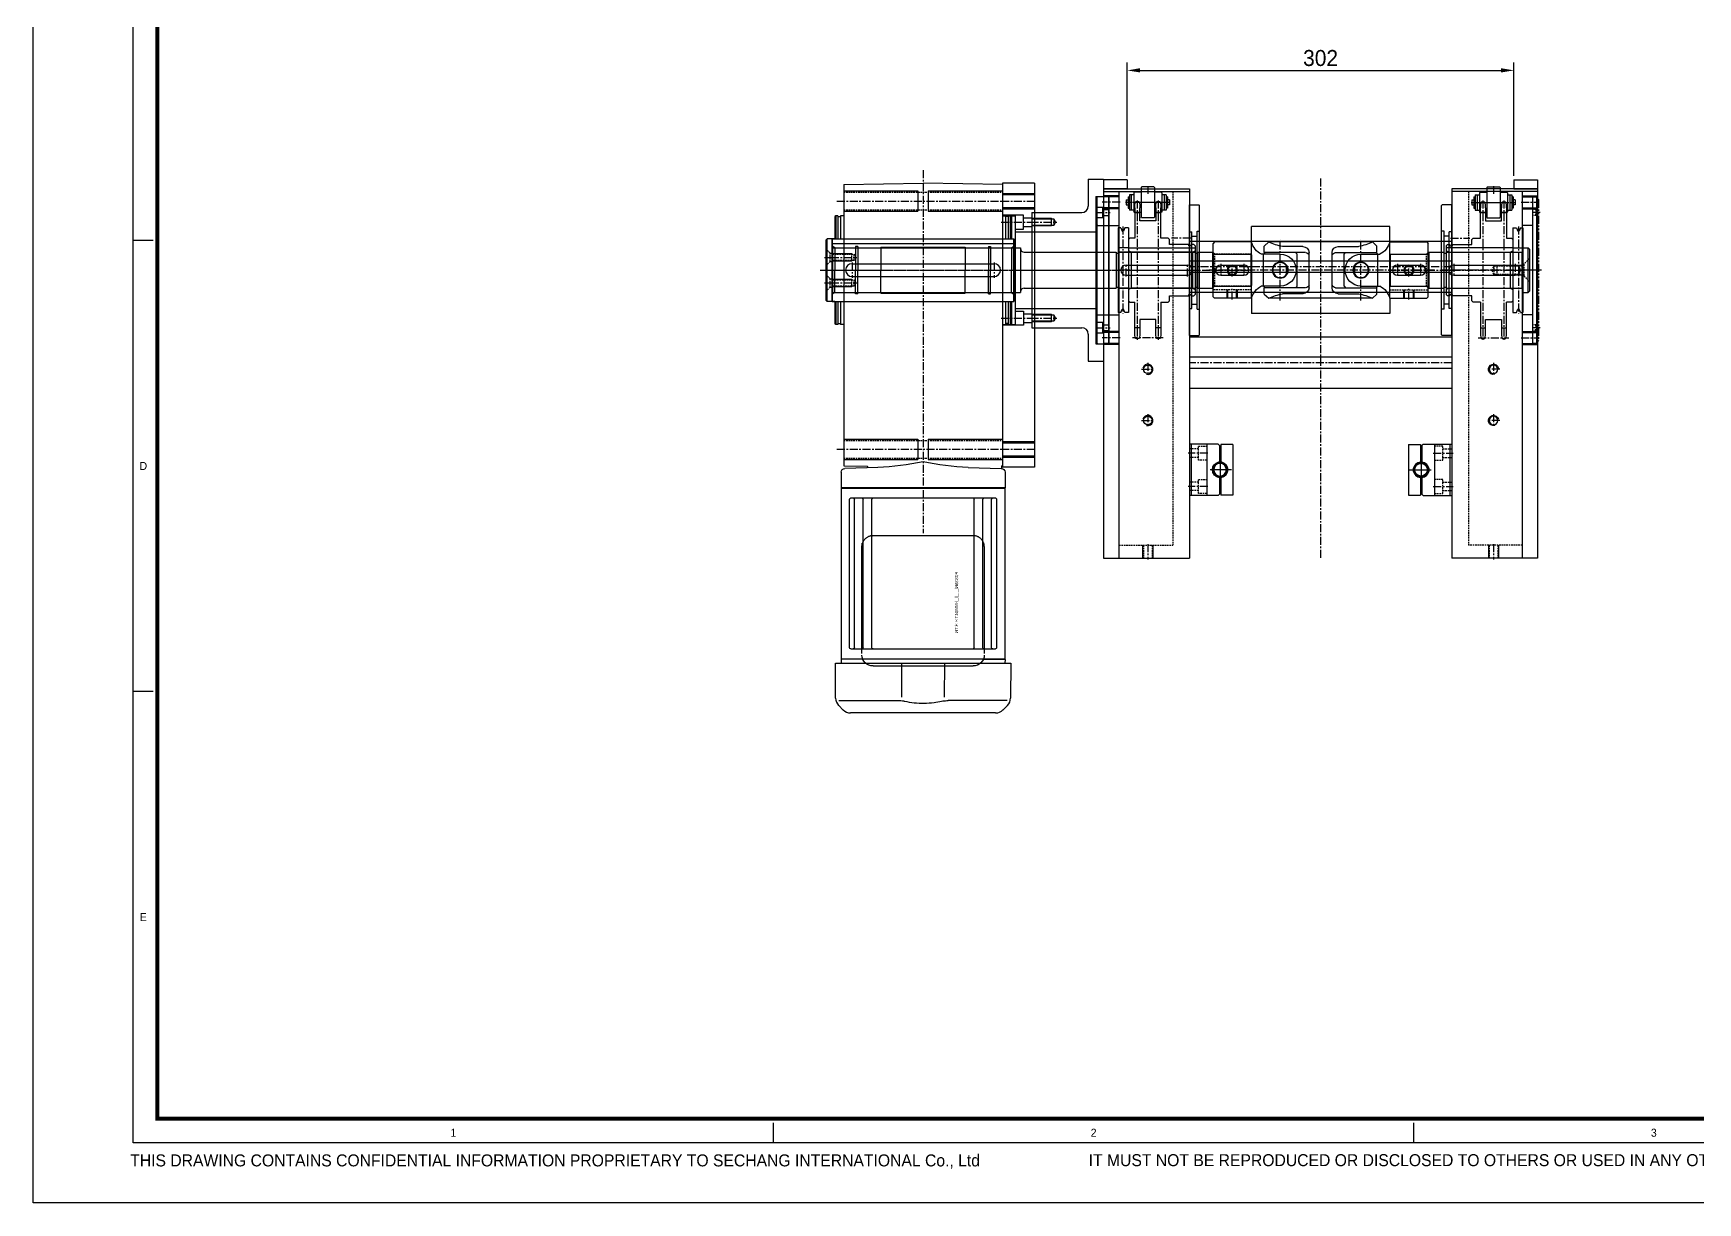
# Model space of a CAD drawing. Header units: inches. Extents: x 0 to 77285, y -118 to 40065.
# Drawn here: x 68465 to 69765, y 1978 to 2891 of the extents above; entities that cross this region are included whole.
import ezdxf
from ezdxf.enums import TextEntityAlignment as Align

# ---------------------------------------------------------------- set-up
doc = ezdxf.new("R2010")
doc.units = ezdxf.units.IN
doc.header["$LTSCALE"] = 5
doc.header["$MEASUREMENT"] = 0
for name, pattern in [('CENTER', [2, 1.25, -0.25, 0.25, -0.25]), ('HIDDEN', [0.375, 0.25, -0.125]), ('PHANTOM', [2.5, 1.25, -0.25, 0.25, -0.25, 0.25, -0.25])]:
    doc.linetypes.add(name, pattern=pattern)
for name, color, linetype in [('11', 1, 'CENTER'), ('22', 2, 'HIDDEN'), ('44', 4, 'Continuous'), ('55', 5, 'Continuous'), ('99', 181, 'Continuous'), ('A', 8, 'Continuous'), ('B', 123, 'Continuous'), ('BOM-T', 4, 'Continuous'), ('G', 231, 'Continuous'), ('T', 3, 'Continuous')]:
    doc.layers.add(name, color=color, linetype=linetype)
doc.layers.add('33', color=3, linetype='PHANTOM', lineweight=9)
doc.styles.add('SCI', font='')
doc.styles.get("Standard").update_dxf_attribs({"font": 'arial.ttf'})
doc.styles.get('SCI').set_extended_font_data('Gulim')
doc.dimstyles.new('SCH', dxfattribs={"dimtxt": 2.5, "dimasz": 2, "dimexe": 1.25, "dimexo": 0.625, "dimtad": 1, "dimdec": 8, "dimtxsty": 'SCI', "dimcen": 2.5, "dimclrd": 4, "dimclre": 4, "dimclrt": 7, "dimadec": 8, "dimazin": 2, "dimtfac": 1, "dimtdec": 8, "dimtmove": 0, "dimatfit": 3, "dimfxl": 1, "dimarcsym": 0})

# ---------------------------------------------------------------- blocks, each defined once
blk = doc.blocks.new('A$C60684f4e')
at = {"color": 2}
for p, q in [((15, -176.7), (12.5, -176.7)), ((15, -233.1), (12.5, -233.1)), ((92.5, -289.5), (92.5, -287)), ((172.5, -289.5), (172.5, -287))]:
    blk.add_line(p, q, dxfattribs=at)
blk.add_lwpolyline([(12.5, -289.5), (12.5, -7.5), (412.5, -7.5), (412.5, -289.5)], close=True, dxfattribs=at)
at = {"color": 40, "const_width": 0.5}
blk.add_lwpolyline([(15.5, -286.5), (15.5, -10.5), (409.5, -10.5), (409.5, -286.5)], close=True, dxfattribs=at)
at = {"layer": 'Defpoints', "color": 1}
blk.add_lwpolyline([(0, -297), (0, 0), (420, 0), (420, -297)], close=True, dxfattribs=at)
at = {"color": 2, "style": 'SCI'}
for s, p in [('D', (13.75, -204.9)), ('E', (13.75, -261.3)), ('1', (52.5, -288.25)), ('2', (132.5, -288.25)), ('3', (202.5, -288.25))]:
    blk.add_text(s, height=1, dxfattribs=at).set_placement(p, align=Align.MIDDLE_CENTER)
at = {"color": 3, "linetype": 'Continuous', "style": 'SCI'}
for s, p in [('THIS DRAWING CONTAINS CONFIDENTIAL INFORMATION PROPRIETARY TO SECHANG INTERNATIONAL Co., Ltd  ', (12.11, -292.46)), ('IT MUST NOT BE REPRODUCED OR DISCLOSED TO OTHERS OR USED IN ANY OTHER WAY IN WHOLE OR PART EXCEPT AN AUTHORIZED IN WRITING BY SECHANG INTERNATIONAL Co., Ltd.', (131.88, -292.43))]:
    blk.add_text(s, height=1.5, dxfattribs=at).set_placement(p)
blk = doc.blocks.new('xne46ws4nm')
for radius in [6, 5.5, 5.45, 4.95]:
    blk.add_circle((0, 0), radius)
at = {"layer": '11'}
for p, q in [((7, 0), (-7, 0)), ((0, -7), (0, 7))]:
    blk.add_line(p, q, dxfattribs=at)
blk = doc.blocks.new('A$C6CF14550')
for p, q in [((-20, 1.5), (-20, 24)), ((-20, 24), (20, 24)), ((-20, 22.5), (20, 22.5)), ((20, 1.5), (20, 24)), ((-20, 10.5), (20, 10.5)), ((-20, 1.5), (-19, 0.5)), ((-19, 0.5), (-6, 0.5)), ((6, 0.5), (19, 0.5)), ((19, 0.5), (20, 1.5))]:
    blk.add_line(p, q)
blk.add_arc((0, 0), 6, 4.7802, 175.2198)
at = {"layer": '11'}
for p, q in [((-13, 9.5), (-13, 25)), ((13, 9.5), (13, 25)), ((-7, 0), (7, 0)), ((0, -7), (0, 7))]:
    blk.add_line(p, q, dxfattribs=at)
at = {"layer": '22'}
for p, q in [((-7.5, 17), (-18.5, 17)), ((-18.5, 17), (-18.5, 10.5)), ((-16.3, 17), (-16.3, 24)), ((-9.7, 17), (-9.7, 24)), ((-7.5, 10.5), (-7.5, 17)), ((18.5, 17), (7.5, 17)), ((7.5, 17), (7.5, 10.5)), ((9.7, 17), (9.7, 24)), ((16.3, 17), (16.3, 24)), ((18.5, 10.5), (18.5, 17))]:
    blk.add_line(p, q, dxfattribs=at)
blk = doc.blocks.new('A$C0BAD04CA')
for p, q in [((-19.8, -4), (-19.8, 5.5)), ((-19.8, 5.5), (-6, 5.5)), ((6, 5.5), (19.7, 5.5)), ((19.7, -4), (19.7, 5.5)), ((-19.8, -4), (19.7, -4))]:
    blk.add_line(p, q)
blk.add_arc((0, 6), 6, 184.7802, 355.2198)
at = {"layer": '11', "ltscale": 2.7}
for p, q in [((0, -3), (0, 15)), ((-9, 6), (9, 6))]:
    blk.add_line(p, q, dxfattribs=at)
blk = doc.blocks.new('A$Ca9bb144b')
for p, q in [((-3.5, 53.4), (-0.5, 53.4)), ((12.9, 53.4), (15.9, 53.4)), ((-4, 25), (-4, 48.8)), ((0, 45.1), (-4, 45.1)), ((0, 48.8), (0, 38.5)), ((12.4, 38.5), (12.4, 48.8)), ((16.4, 45.1), (12.4, 45.1)), ((16.4, 48.8), (16.4, 25)), ((0, 38.5), (12.4, 38.5)), ((-30.8, 19), (-29.8, 20)), ((-30.8, 19), (-30.8, -19)), ((21.2, 17.3), (-30.8, 17.3)), ((-28.8, 14), (-30.8, 15.2)), ((-29.8, 20), (-27.8, 20)), ((-28.8, 14), (19.2, 14)), ((-28.8, 14), (-28.8, -14)), ((-27.8, 20), (-27.8, 19)), ((-27.8, 19), (-25.8, 19)), ((-25.8, 19), (-25.8, 20)), ((-25.8, 20), (-10.8, 20)), ((-9.8, 25), (-10.8, 24)), ((-10.8, 20), (-10.8, 24)), ((-9.8, 25), (-4, 25)), ((16.4, 25), (20.2, 25)), ((19.2, 14), (21.2, 15.2)), ((19.2, 14), (19.2, -14)), ((21.2, 24), (20.2, 25)), ((21.2, 24), (21.2, -24)), ((-28.8, -14), (-30.8, -15.2)), ((-29.8, -20), (-30.8, -19)), ((-27.8, -20), (-29.8, -20)), ((-28.8, -14), (19.2, -14)), ((-25.8, -19), (-27.8, -19)), ((-27.8, -19), (-27.8, -20)), ((-25.8, -20), (-25.8, -19)), ((-10.8, -20), (-25.8, -20)), ((-10.8, -24), (-10.8, -20)), ((-9.8, -25), (-10.8, -24)), ((-4, -25), (-9.8, -25)), ((-4, -25), (-4, -48.8)), ((20.2, -25), (16.4, -25)), ((16.4, -48.8), (16.4, -25)), ((19.2, -14), (21.2, -15.2)), ((20.2, -25), (21.2, -24)), ((0, -48.8), (0, -38.5)), ((0, -38.5), (12.4, -38.5)), ((12.4, -38.5), (12.4, -48.8)), ((-4, -45.1), (0, -45.1)), ((12.4, -45.1), (16.4, -45.1)), ((-3.5, -53.4), (-0.5, -53.4)), ((12.9, -53.4), (15.9, -53.4))]:
    blk.add_line(p, q)
for centre, start, end in [((16, 48.8), 166.8501, 180), ((-20, 48.8), 0, 13.1499), ((32.4, 48.8), 166.8501, 180), ((-3.6, 48.8), 0, 13.1499), ((16, -48.8), 180, 193.1499), ((-20, -48.8), 346.8501, 0), ((32.4, -48.8), 180, 193.1499), ((-3.6, -48.8), 346.8501, 0)]:
    blk.add_arc(centre, 20, start, end)
at = {"layer": '11'}
for p, q in [((-5.8, 52.9), (18.2, 52.9)), ((-2, 54.4), (-2, -54.4)), ((14.4, 54.4), (14.4, -54.4)), ((22.2, 0), (-31.8, 0)), ((-5.8, -52.9), (18.2, -52.9))]:
    blk.add_line(p, q, dxfattribs=at)
blk = doc.blocks.new('A$C3cb2e50e')
at = {"layer": '11'}
blk.add_line((-17.35, -12.3), (17.35, -12.3), dxfattribs=at)
at = {"layer": 'B'}
for p, q in [((-17, -10.315), (-17, -14.285)), ((-17, -10.315), (-15.35, -10.315)), ((-15.35, -7.8), (-15.35, -16.8)), ((-15.35, -7.8), (-14.35, -7.8)), ((-14.35, -6.3), (-14.35, -18.3)), ((-14.35, -6.3), (-10.85, -6.3)), ((-12.85, -6.3), (-12.85, -18.3)), ((-10.85, -4.86), (-10.85, -19.74)), ((-10.35, -4.36), (-5.15, -4.36)), ((-5.15, -0.74), (-5.15, -23.86)), ((-4.65, -0.24), (4.65, -0.24)), ((5.15, -0.74), (5.15, -23.86)), ((5.15, -4.36), (10.35, -4.36)), ((10.85, -4.86), (10.85, -19.74)), ((10.85, -6.3), (14.35, -6.3)), ((12.85, -6.3), (12.85, -18.3)), ((14.35, -6.3), (14.35, -18.3)), ((15.35, -7.8), (14.35, -7.8)), ((15.35, -7.8), (15.35, -16.8)), ((17, -10.315), (15.35, -10.315)), ((17, -10.315), (17, -14.285)), ((-17, -14.285), (-15.35, -14.285)), ((-15.35, -16.8), (-14.35, -16.8)), ((-14.35, -18.3), (-10.85, -18.3)), ((-10.35, -20.24), (-5.15, -20.24)), ((-4.65, -24.36), (4.65, -24.36)), ((5.15, -20.24), (10.35, -20.24)), ((10.85, -18.3), (14.35, -18.3)), ((15.35, -16.8), (14.35, -16.8)), ((17, -14.285), (15.35, -14.285))]:
    blk.add_line(p, q, dxfattribs=at)
for centre, start, end in [((-10.35, -4.86), 90, 180), ((-4.65, -0.74), 90, 180), ((4.65, -0.74), 0, 90), ((10.35, -4.86), 0, 90), ((-10.35, -19.74), 180, 270), ((-4.65, -23.86), 180, 270), ((4.65, -23.86), 270, 0), ((10.35, -19.74), 270, 0)]:
    blk.add_arc(centre, 0.5, start, end, dxfattribs=at)
blk = doc.blocks.new('A$C23f173b2')
for p, q in [((-6.1, 33), (-8, 33)), ((-8, 33), (-8, -33)), ((-6.1, 33), (-5.1, 30.5)), ((-5.1, 30.5), (-3.9, 30.5)), ((-2.9, 33), (-3.9, 30.5)), ((0, 33), (-2.9, 33)), ((0, 33), (0, -33)), ((0, 17.3), (-8, 17.3)), ((0, 14), (-8, 14)), ((0, -14), (-8, -14)), ((-6.1, -33), (-8, -33)), ((-6.1, -33), (-5.1, -30.5)), ((-5.1, -30.5), (-3.9, -30.5)), ((-2.9, -33), (-3.9, -30.5)), ((0, -33), (-2.9, -33))]:
    blk.add_line(p, q)
at = {"layer": '11'}
for p, q in [((-4.5, 34), (-4.5, -34)), ((1, 0), (-9, 0))]:
    blk.add_line(p, q, dxfattribs=at)
blk = doc.blocks.new('A$Cbb0787fc')
for p, q in [((3, 57), (0, 57)), ((0, 57), (0, -57)), ((5, 55), (3, 57)), ((5, 55), (5, -55)), ((3, -57), (0, -57)), ((5, -55), (3, -57))]:
    blk.add_line(p, q)
at = {"layer": '11'}
for p, q in [((6, 45), (-1, 45)), ((7, 0), (-2, 0)), ((6, -45), (-1, -45))]:
    blk.add_line(p, q, dxfattribs=at)
at = {"layer": '22'}
for p, q in [((2.7, 47.25), (0, 47.25)), ((2.7, 42.75), (0, 42.75)), ((2.7, 47.25), (5, 49.55)), ((2.7, 42.75), (2.7, 47.25)), ((5, 40.45), (2.7, 42.75)), ((2.7, -42.75), (0, -42.75)), ((2.7, -47.25), (0, -47.25)), ((2.7, -42.75), (5, -40.45)), ((2.7, -47.25), (2.7, -42.75)), ((5, -49.55), (2.7, -47.25))]:
    blk.add_line(p, q, dxfattribs=at)
at = {"layer": 'A'}
blk.add_line((3, 57), (3, -57), dxfattribs=at)
blk = doc.blocks.new('A$C9869d4b1')
for p, q in [((-51, 0), (51, 0)), ((-51, 0), (-51, -7.5)), ((51, 0), (51, -7.5)), ((-51, -7.5), (-50.5, -8)), ((-50.5, -8), (50.5, -8)), ((51, -7.5), (50.5, -8))]:
    blk.add_line(p, q)
at = {"layer": '11'}
blk.add_line((0, 1), (0, -9), dxfattribs=at)
at = {"layer": 'A'}
for p, q in [((-30, 0), (-30, -2)), ((30, 0), (30, -2)), ((-30.5, -6), (30.5, -6)), ((-30.5, -6), (-30.5, -8)), ((-30, -2), (30, -2)), ((-26.5, -2), (-26.5, -6)), ((26.5, -2), (26.5, -6)), ((30.5, -6), (30.5, -8))]:
    blk.add_line(p, q, dxfattribs=at)
blk = doc.blocks.new('A$C7445ee4d')
for p, q in [((67, 2), (0, 2)), ((0, 2), (0, 0)), ((67, 0), (0, 0)), ((67, 2), (67, 0))]:
    blk.add_line(p, q)
at = {"layer": '11'}
blk.add_line((32.5, 4), (32.5, -2), dxfattribs=at)
blk = doc.blocks.new('A$C19f0a9b2')
for p, q in [((-18.5, 7), (-18.5, 0)), ((-18.5, 7), (0, 7)), ((-18.5, 0), (0, 0)), ((0, 7), (0, 0))]:
    blk.add_line(p, q)
blk = doc.blocks.new('A$Cb69ad0d1')
for p, q in [((-9, 57), (-8.5, 57.5)), ((-9, 57), (-9, -57)), ((-8.5, 57.5), (-0.5, 57.5)), ((-0.5, 57.5), (0, 57)), ((0, 57), (0, -57)), ((-9, 49), (-4.6, 49)), ((-4.6, 41), (-9, 41)), ((-4.6, 49), (-4.6, 41)), ((-4.6, 47.25), (0, 47.25)), ((-4.6, 42.75), (0, 42.75)), ((-9, 35.5), (-8.5, 35)), ((-8.5, 35), (-0.5, 35)), ((-0.5, 35), (0, 35.5)), ((-9, -35.5), (-8.5, -35)), ((-8.5, -35), (-0.5, -35)), ((-0.5, -35), (0, -35.5)), ((-9, -41), (-4.6, -41)), ((-4.6, -49), (-9, -49)), ((-4.6, -41), (-4.6, -49)), ((-4.6, -42.75), (0, -42.75)), ((-4.6, -47.25), (0, -47.25)), ((-9, -57), (-8.5, -57.5)), ((-8.5, -57.5), (-0.5, -57.5)), ((-0.5, -57.5), (0, -57))]:
    blk.add_line(p, q)
at = {"layer": '11'}
for p, q in [((-10, 45), (1, 45)), ((-11, 0), (2, 0)), ((-10, -45), (1, -45))]:
    blk.add_line(p, q, dxfattribs=at)
blk = doc.blocks.new('A$C2a3ea4d1')
for p, q in [((0, 0), (12, 0)), ((0, 0), (0, -286.5)), ((12, 0), (12, -286.5)), ((12, -4.3), (0, -4.3)), ((12, -12.7), (0, -12.7)), ((12, -110.3), (0, -110.3)), ((12, -118.7), (0, -118.7)), ((0, -286.5), (12, -286.5))]:
    blk.add_line(p, q)
at = {"layer": '11'}
for p, q in [((13, -8.5), (-1, -8.5)), ((-1, -61.5), (13, -61.5)), ((13, -114.5), (-1, -114.5))]:
    blk.add_line(p, q, dxfattribs=at)
at = {"layer": 'A'}
for p, q in [((0, -4), (4, -4)), ((4, -4), (4, -119)), ((4, -26.5), (12, -26.5)), ((4, -96.5), (12, -96.5)), ((0, -119), (4, -119))]:
    blk.add_line(p, q, dxfattribs=at)
at = {"layer": 'T'}
for p, q in [((12, -3.5), (0, -3.5)), ((12, -13.5), (0, -13.5)), ((12, -109.5), (0, -109.5)), ((12, -119.5), (0, -119.5))]:
    blk.add_line(p, q, dxfattribs=at)
blk = doc.blocks.new('A$C10ccb1db')
for p, q in [((-55, 235), (0, 235)), ((-55, 235), (-55, -51.5)), ((0, 235), (0, -51.5)), ((-55, -51.5), (0, -51.5))]:
    blk.add_line(p, q)
for centre in [(-32.5, 96), (-32.5, 56)]:
    blk.add_circle(centre, 3.32)
at = {"layer": '11'}
for p, q in [((1, 198.5), (-14, 198.5)), ((-21, 173.5), (3, 173.5)), ((-37.5, 96), (-27.5, 96)), ((-32.5, 101), (-32.5, 91)), ((-37.5, 56), (-27.5, 56)), ((-32.5, 61), (-32.5, 51)), ((-32.5, -40.5), (-32.5, -52.5))]:
    blk.add_line(p, q, dxfattribs=at)
at = {"layer": '22'}
for p, q in [((-13, 235), (-13, -41.5)), ((-55, -41.5), (-13, -41.5)), ((-35.8, -41.5), (-35.8, -51.5)), ((-29.2, -41.5), (-29.2, -51.5))]:
    blk.add_line(p, q, dxfattribs=at)
at = {"layer": 'T'}
for p, q in [((-36.5, -41.5), (-36.5, -51.5)), ((-28.5, -41.5), (-28.5, -51.5))]:
    blk.add_line(p, q, dxfattribs=at)
for centre in [(-32.5, 96), (-32.5, 56)]:
    blk.add_arc(centre, 4, 255, 165, dxfattribs=at)
blk = doc.blocks.new('A$C98db4a9a')
for p, q in [((102.5, 248.5), (-102.5, 248.5)), ((102.5, 208.5), (-102.5, 208.5)), ((102.5, 173.5), (-102.5, 173.5)), ((102.5, 133.5), (-102.5, 133.5))]:
    blk.add_line(p, q)
at = {"layer": '11'}
for p, q in [((0, 297.5), (0, 0)), ((102.5, 228.5), (-102.5, 228.5)), ((102.5, 153.5), (-102.5, 153.5))]:
    blk.add_line(p, q, dxfattribs=at)
at = {"layer": 'A'}
for p, q in [((102.5, 232.9), (-102.5, 232.9)), ((102.5, 224.1), (-102.5, 224.1)), ((102.5, 157.9), (-102.5, 157.9)), ((102.5, 149.1), (-102.5, 149.1))]:
    blk.add_line(p, q, dxfattribs=at)
for name, p in [('A$C2a3ea4d1', (-169.5, 287.5)), ('A$C10ccb1db', (-102.5, 52.5)), ('A$C7445ee4d', (102.5, 287.5)), ('A$C3cb2e50e', (135, 291.2))]:
    blk.add_blockref(name, p)
at = {"xscale": -1}
for name, p in [('A$C7445ee4d', (-102.5, 287.5)), ('A$C3cb2e50e', (-135, 291.2)), ('A$C10ccb1db', (102.5, 52.5)), ('A$C2a3ea4d1', (169.5, 287.5))]:
    blk.add_blockref(name, p, dxfattribs=at)
at = {"rotation": 90}
blk.add_blockref('A$C9869d4b1', (-102.5, 226), dxfattribs=at)
at = {"xscale": -1, "rotation": 270}
blk.add_blockref('A$C9869d4b1', (102.5, 226), dxfattribs=at)
at = {"layer": '33'}
blk.add_blockref('A$Cbb0787fc', (165.5, 226), dxfattribs=at)
at = {"layer": '55', "xscale": -1}
for name, p, rotation in [('A$C6CF14550', (-78.5, 70), 90), ('A$C0BAD04CA', (-72.5, 70), 90), ('xne46ws4nm', (-78.5, 70), 180)]:
    blk.add_blockref(name, p, dxfattribs=dict(at, rotation=rotation))
at = {"layer": '55'}
for name, p, rotation in [('A$C0BAD04CA', (72.5, 70), 270), ('A$C6CF14550', (78.5, 70), 270), ('xne46ws4nm', (78.5, 70), 180)]:
    blk.add_blockref(name, p, dxfattribs=dict(at, rotation=rotation))
at = {"layer": '99', "xscale": -1, "rotation": 180}
blk.add_blockref('A$Cb69ad0d1', (-165.5, 226), dxfattribs=at)
at = {"layer": 'A', "xscale": -1}
for name, p in [('A$Ca9bb144b', (-128.8, 226)), ('A$C23f173b2', (150, 226))]:
    blk.add_blockref(name, p, dxfattribs=at)
at = {"layer": 'A'}
for name, p in [('A$Ca9bb144b', (128.8, 226)), ('A$C23f173b2', (-150, 226))]:
    blk.add_blockref(name, p, dxfattribs=at)
at = {"layer": 'G', "xscale": -1}
blk.add_blockref('A$C19f0a9b2', (-169.5, 289.5), dxfattribs=at)
at = {"layer": 'G'}
blk.add_blockref('A$C19f0a9b2', (169.5, 289.5), dxfattribs=at)
blk = doc.blocks.new('*D772')
at = {"color": 4, "lineweight": -2, "transparency": 16777216}
for p, q in [((69319.1, 2779.8), (69319.1, 2868.5)), ((69329.1, 2862.2), (69611.1, 2862.2)), ((69621.1, 2779.8), (69621.1, 2868.5))]:
    blk.add_line(p, q, dxfattribs=at)
at = {"color": 4, "transparency": 16777216}
for points in [[(69329.1, 2863.9), (69329.1, 2860.6), (69319.1, 2862.2)], [(69611.1, 2863.9), (69611.1, 2860.6), (69621.1, 2862.2)]]:
    blk.add_solid(points, dxfattribs=at)
at = {"layer": 'Defpoints', "color": 0, "transparency": 16777216}
for p in [(69621.1, 2862.2), (69319.1, 2776.6), (69621.1, 2776.6)]:
    blk.add_point(p, dxfattribs=at)
at = {"color": 7, "transparency": 16777216, "insert": (69470.1, 2871.8), "char_height": 12.5, "attachment_point": 5, "style": 'SCI'}
blk.add_mtext('302', dxfattribs=at)
blk = doc.blocks.new('A$Ca8d8dcbb')
for p, q in [((-12, 71), (0, 71)), ((-12, 71), (-12, 50)), ((0, 71), (0, -71)), ((-6, 57.5), (-6, -57.5)), ((-6, 57.5), (0, 57.5)), ((-56, 45), (-56, -45)), ((-56, 45), (-17, 45)), ((-56, 40), (-39, 40)), ((-41, 40.5), (-41, 34.5)), ((-39, 40), (-37.6, 37.5)), ((-39, 40), (-39, 35)), ((-39, 35), (-56, 35)), ((-56, 30), (-6, 30)), ((-37.6, 37.5), (-39, 35)), ((-56, -30), (-6, -30)), ((-56, -35), (-39, -35)), ((-41, -34.5), (-41, -40.5)), ((-39, -35), (-37.6, -37.5)), ((-39, -35), (-39, -40)), ((-37.6, -37.5), (-39, -40)), ((-39, -40), (-56, -40)), ((-56, -45), (-17, -45)), ((-12, -50), (-12, -71)), ((-6, -57.5), (0, -57.5)), ((-12, -71), (0, -71))]:
    blk.add_line(p, q)
for centre, start, end in [((-17, 50), 270, 0), ((-17, -50), 0, 90)]:
    blk.add_arc(centre, 5, start, end)
at = {"layer": '11'}
for p, q in [((-57, 37.5), (-36.6, 37.5)), ((-57, 0), (1, 0)), ((-57, -37.5), (-36.6, -37.5))]:
    blk.add_line(p, q, dxfattribs=at)
at = {"layer": 'T'}
for p, q in [((-56, 40.5), (-41, 40.5)), ((-41, 40.5), (-40.1, 40)), ((-41, 34.5), (-56, 34.5)), ((-40.1, 35), (-41, 34.5)), ((-56, -34.5), (-41, -34.5)), ((-41, -34.5), (-40.1, -35)), ((-41, -40.5), (-56, -40.5)), ((-40.1, -40), (-41, -40.5))]:
    blk.add_line(p, q, dxfattribs=at)
blk = doc.blocks.new('A$Ca256fcc8')
for p, q in [((2, 68), (-23, 68)), ((-23, 68), (-23, -154)), ((2, 68), (2, -154)), ((-23, 59.1), (2, 59.1)), ((-23, 48.9), (2, 48.9)), ((-6.5, 43), (-23, 43)), ((-23, 42.5), (-13, 42.5)), ((-13, 42.5), (-13, -42.5)), ((-6.5, 32), (-6.5, 43)), ((-6.5, 40.8), (0, 40.8)), ((0, 45), (0, -45)), ((0, 45), (2, 45)), ((-13, 32), (-6.5, 32)), ((-13, 30), (0, 30)), ((-6.5, 34.2), (0, 34.2)), ((-13, -30), (0, -30)), ((-13, -32), (-6.5, -32)), ((-6.5, -32), (-6.5, -43)), ((-6.5, -34.2), (0, -34.2)), ((-23, -42.5), (-13, -42.5)), ((-6.5, -43), (-23, -43)), ((-6.5, -40.8), (0, -40.8)), ((0, -45), (2, -45)), ((-23, -134.9), (2, -134.9)), ((-23, -145.1), (2, -145.1)), ((2, -154), (-23, -154))]:
    blk.add_line(p, q)
at = {"layer": '11'}
for p, q in [((-24, 54), (3, 54)), ((-24, 37.5), (1, 37.5)), ((-25, 0), (2, 0)), ((-24, -37.5), (1, -37.5)), ((-24, -140), (3, -140))]:
    blk.add_line(p, q, dxfattribs=at)
at = {"layer": 'T'}
for p, q in [((-23, 60), (2, 60)), ((-23, 48), (2, 48)), ((-23, -134), (2, -134)), ((-23, -146), (2, -146))]:
    blk.add_line(p, q, dxfattribs=at)
blk = doc.blocks.new('A$C032C062D')
for p, q in [((-33.1, 65.9), (-36.7, 62.3)), ((-29.3, 65.8), (-29.3, 19.6)), ((-27.5, 68.3), (0, 68.5)), ((0, 68.5), (0, -68.5)), ((-39, -56.7), (-39, 56.7)), ((0, 16.9), (-26.6, 16.8)), ((-29.3, -65.8), (-29.3, -19.6)), ((-26.6, -16.8), (0, -16.9)), ((-36.7, -62.3), (-33.1, -65.9)), ((0, -68.5), (-27.5, -68.3))]:
    blk.add_line(p, q)
for centre, start, end in [((-27.4, 60.3), 90.5, 135), ((-31, 56.7), 135, 180), ((-31, -56.7), 180, 224.9998), ((-27.4, -60.3), 224.9998, 269.5)]:
    blk.add_arc(centre, 8, start, end)
for points, knots in [([(-29.7, 14.5), (-30.3, 12), (-30.7, 9.5), (-31.3, 4.4), (-31.4, 1.8), (-31.3, -3.4), (-31.1, -6), (-30.5, -10.6), (-30.1, -12.5), (-29.7, -14.5)], [0.0043593, 0.0043593, 0.0043593, 0.0043593, 0.2631174, 0.2631174, 0.5281137, 0.5281137, 0.79311, 0.79311, 0.9956447, 0.9956447, 0.9956447, 0.9956447]), ([(-29.3, 19.6), (-29.3, 18), (-29.4, 16.5), (-29.6, 14.8), (-29.7, 14.6), (-29.7, 14.5)], [0, 0, 0, 0, 0.8950807, 0.8950807, 0.9773939, 0.9773939, 0.9773939, 0.9773939]), ([(-29.7, -14.5), (-29.5, -15.8), (-29.4, -17.2), (-29.3, -18.9), (-29.3, -19.2), (-29.3, -19.6)], [0.0226079, 0.0226079, 0.0226079, 0.0226079, 0.7980513, 0.7980513, 1, 1, 1, 1])]:
    blk.add_open_spline(points, degree=3, knots=knots)
blk = doc.blocks.new('A$C8b241d95')
for p, q in [((-42.5, 68), (-41.9, 69)), ((-42.5, 66.5), (-42.5, 68)), ((-42.5, 68), (-24.5, 68)), ((-42.5, 66.5), (-24.5, 66.5)), ((-41.9, 69), (-24.5, 69)), ((-41.8, 66.5), (-41.8, 64.5)), ((-24.5, 69), (-24.5, 71)), ((-24.5, 71), (24.5, 71)), ((24.5, 71), (-24.5, 71)), ((-24.5, 71), (-24.5, -71)), ((-20.8, 71), (-20.8, -71)), ((-17.5, 69), (-18.7, 71)), ((-17.5, 69), (-17.5, 52.8)), ((-17.5, 69), (0, 69)), ((17.5, 69), (0, 69)), ((17.5, 69), (18.7, 71)), ((17.5, 69), (17.5, 52.8)), ((24.5, 69), (24.5, 71)), ((24.5, 71), (24.5, -71)), ((24.5, 69), (41.9, 69)), ((24.5, 68), (42.5, 68)), ((24.5, 66.5), (42.5, 66.5)), ((41.8, 66.5), (41.8, 64.5)), ((42.5, 68), (41.9, 69)), ((42.5, 66.5), (42.5, 68)), ((-66.9, 62), (-68, 0)), ((-66.9, 62), (-24.5, 62)), ((-42.5, 62), (-42.5, 64.5)), ((-42.5, 64.5), (-24.5, 64.5)), ((-18.5, 51), (-18.5, 52.8)), ((-18.5, 52.8), (0, 52.8)), ((18.5, 52.8), (0, 52.8)), ((18.5, 51), (18.5, 52.8)), ((24.5, 64.5), (42.5, 64.5)), ((24.5, 62), (152.9, 62)), ((42.5, 62), (42.5, 64.5)), ((152.9, 62), (153.2, 43.7)), ((154.2, 35.3), (154.9, 61.1)), ((157.9, 64), (170, 64)), ((170, 64), (170, -64)), ((170, 64), (170, -64)), ((170.3, 64), (170, 63.8)), ((170, -63.8), (170, 63.8)), ((170.3, 64), (170.3, -64)), ((170.3, 64), (303.7, 64)), ((178, 56.5), (178, -56.5)), ((295, 57.5), (179, 57.5)), ((295, 53.5), (179, 53.5)), ((296, 56.5), (296, -56.5)), ((303.7, 64), (304, 63.8)), ((303.7, 64), (303.7, -64)), ((304.2, 64), (304, 63.8)), ((304, -63.8), (304, 63.8)), ((304.2, 64), (307, 63.9)), ((-18.5, 51), (0, 51)), ((-17.5, 51), (-17.5, 33)), ((18.5, 51), (0, 51)), ((17.5, 51), (17.5, 33)), ((153.4, 43.5), (153.2, 43.7)), ((153.4, 43.5), (154, 43.5)), ((295, 46.7), (179, 46.7)), ((295, 40), (179, 40)), ((207.5, -39), (207.5, 39)), ((216, 47.8), (215.3, 47.8)), ((299.5, 47.8), (216, 47.8)), ((309.2, 39), (309.2, -39)), ((-18, 33), (0, 33)), ((-18, 33), (-18, -33)), ((18, 33), (0, 33)), ((18, 33), (18, -33)), ((-66.9, -62), (-68, 0)), ((-18, -33), (0, -33)), ((-18, -33), (0, -33)), ((-17.5, -33), (-17.5, -51)), ((18, -33), (0, -33)), ((18, -33), (0, -33)), ((17.5, -33), (17.5, -51)), ((154.2, -35.3), (154.9, -61.1)), ((-18.5, -51), (-18.5, -52.7)), ((-18.5, -51), (0, -51)), ((18.5, -51), (0, -51)), ((18.5, -51), (18.5, -52.7)), ((295, -40), (179, -40)), ((295, -46.7), (179, -46.7)), ((216, -47.8), (299.5, -47.8)), ((296, -47.8), (296, -49.7)), ((304, -47.1), (304, -63.8)), ((-66.9, -62), (-24.5, -62)), ((-42.5, -62), (-42.5, -64.5)), ((-42.5, -64.5), (-24.5, -64.5)), ((-41.8, -66.5), (-41.8, -64.5)), ((-18.5, -52.7), (0, -52.7)), ((-17.5, -52.7), (-17.5, -69)), ((18.5, -52.7), (0, -52.7)), ((17.5, -52.7), (17.5, -69)), ((24.5, -62), (152.9, -62)), ((24.5, -64.5), (42.5, -64.5)), ((41.8, -66.5), (41.8, -64.5)), ((42.5, -62), (42.5, -64.5)), ((152.9, -62), (152.9, -61.5)), ((154.6, -61.5), (152.9, -61.5)), ((157.9, -64), (170, -64)), ((170.3, -64), (170, -63.8)), ((303.7, -64), (170.3, -64)), ((295, -53.5), (179, -53.5)), ((295, -57.5), (179, -57.5)), ((303.7, -64), (304, -63.8)), ((304.2, -64), (304, -63.8)), ((304.2, -64), (307, -63.9)), ((-42.5, -66.5), (-42.5, -68)), ((-42.5, -66.5), (-24.5, -66.5)), ((-42.5, -68), (-41.9, -69)), ((-42.5, -68), (-24.5, -68)), ((-41.9, -69), (-24.5, -69)), ((-24.5, -69), (-24.5, -71)), ((-24.5, -71), (24.5, -71)), ((24.5, -71), (-24.5, -71)), ((-17.5, -69), (-18.7, -71)), ((-17.5, -69), (0, -69)), ((17.5, -69), (0, -69)), ((17.5, -69), (18.7, -71)), ((24.5, -66.5), (42.5, -66.5)), ((24.5, -68), (42.5, -68)), ((24.5, -69), (24.5, -71)), ((24.5, -69), (41.9, -69)), ((42.5, -68), (41.9, -69)), ((42.5, -66.5), (42.5, -68))]:
    blk.add_line(p, q)
for centre, radius, start, end in [((157.9, 61), 3, 90, 178.5), ((179, 56.5), 1, 90, 180), ((179, 54.5), 1, 180, 270), ((295, 56.5), 1, 0, 90), ((295, 54.5), 1, 270, 0), ((154, 44), 0.5, 270, 358.5), ((179, 47.7), 1, 180, 270), ((179, 39), 1, 90, 180), ((295, 47.7), 1, 270, 0), ((295, 39), 1, 0, 90), ((300.6, 39.2), 8.63, 358.8908, 88.8461), ((-69.2, 45.5), 223.7, 348.2536, 357.3752), ((-69.2, -45.5), 223.7, 2.6248, 11.7464), ((179, -39), 1, 180, 270), ((295, -39), 1, 270, 0), ((179, -47.7), 1, 90, 180), ((295, -47.7), 1, 0, 90), ((300.6, -39.2), 8.63, 271.1539, 1.1092), ((154.6, -62), 0.5, 16.6015, 90), ((157.9, -61), 3, 181.5, 270), ((179, -54.5), 1, 90, 180), ((179, -56.5), 1, 180, 270), ((295, -54.5), 1, 0, 90), ((295, -56.5), 1, 270, 0)]:
    blk.add_arc(centre, radius, start, end)
for points, knots in [([(207.5, 39), (207.5, 41.2), (207.5, 37.9), (207.6, 41), (207.8, 41.1), (208, 42.2), (208.4, 43), (208.8, 43.7), (209.3, 44.5), (209.9, 45.2), (210.5, 45.8), (211.2, 46.3), (211.9, 46.8), (212.9, 47.2), (213.2, 47.4), (216, 47.9), (211.7, 47.3), (215.3, 47.8)], [0, 0, 0, 0, 0.507298, 1.405389, 2.302973, 3.19919, 4.093501, 4.985441, 5.874635, 6.760827, 7.643864, 8.523727, 9.400536, 10.274529, 11.146068, 12.015623, 12.87529, 12.87529, 12.87529, 12.87529]), ([(216, -47.8), (215.8, -47.8), (215.4, -47.8), (214.6, -47.7), (213.8, -47.5), (213, -47.2), (212.2, -46.9), (211.4, -46.4), (210.7, -45.9), (210.1, -45.3), (209.5, -44.7), (208.9, -43.9), (208.5, -43.2), (208.1, -42.4), (207.8, -41.5), (207.6, -40.6), (207.5, -39.8), (207.5, -39.2), (207.5, -39)], [0, 0, 0, 0, 0.037051, 0.101745, 0.166453, 0.23117, 0.295907, 0.360675, 0.425483, 0.490336, 0.555238, 0.62019, 0.685191, 0.750238, 0.815327, 0.880453, 0.945609, 1, 1, 1, 1])]:
    blk.add_open_spline(points, degree=3, knots=knots)
at = {"layer": '11'}
for p, q in [((0, 80.3), (0, -80.3)), ((-54, 67.3), (-54, -66)), ((140, 67.3), (140, -66)), ((-78, 0), (205.6, 0))]:
    blk.add_line(p, q, dxfattribs=at)
at = {"layer": '22'}
for p, q in [((-61, 62), (-61, -62)), ((-47, 62), (-47, -62)), ((133, 62), (133, -62)), ((147, 62), (147, -62))]:
    blk.add_line(p, q, dxfattribs=at)
at = {"layer": 'A'}
for p, q in [((-24.5, 62), (24.5, 62)), ((-24.5, -62), (24.5, -62))]:
    blk.add_line(p, q, dxfattribs=at)
at = {"layer": 'T'}
for p, q in [((-62, 62), (-62, 4)), ((-46, 62), (-46, 4)), ((132, 62), (132, 4)), ((148, 62), (148, 4)), ((-62, 4), (-46, 4)), ((132, 4), (148, 4)), ((-62, -4), (-46, -4)), ((-62, -4), (-62, -62)), ((-46, -4), (-46, -62)), ((132, -4), (148, -4)), ((132, -4), (132, -62)), ((148, -4), (148, -62))]:
    blk.add_line(p, q, dxfattribs=at)
at = {"xscale": -1.000000000000001}
blk.add_blockref('A$C032C062D', (307, 0), dxfattribs=at)
at = {"layer": 'BOM-T'}
blk.add_text('F3S35N□□□-MM04T＊＊TN', height=2.5, dxfattribs=at).set_placement((235.8, -27.4))
blk = doc.blocks.new('A$Cb686dc58')
for p, q in [((0, 17.5), (0, -17.5)), ((0, 17.5), (4, 17.5)), ((4, 17.5), (5, 16.5)), ((4, -17.5), (4, 17.5)), ((5, 16.5), (5, -16.5)), ((0, -17.5), (4, -17.5)), ((4, -17.5), (5, -16.5))]:
    blk.add_line(p, q)
at = {"layer": '11'}
blk.add_line((6, 0), (-1, 0), dxfattribs=at)
at = {"layer": '22'}
for p, q in [((0.6, 4.5), (0, 4.5)), ((5, 8.9), (0.6, 4.5)), ((0.6, 4.5), (0.6, -4.5)), ((0.6, -4.5), (0, -4.5)), ((0.6, -4.5), (5, -8.9))]:
    blk.add_line(p, q, dxfattribs=at)
blk = doc.blocks.new('wehgweh3h4')
for p, q in [((-144.1, -1875.5), (-145.2, -1876.6)), ((-145.2, -1876.6), (-145.2, -1918.4)), ((-115.2, -1875.5), (-144.1, -1875.5)), ((-134.2, -1875.5), (-134.2, -1882)), ((-133.6, -1875.5), (-133.6, -1882)), ((-126.8, -1875.5), (-126.8, -1882)), ((-126.2, -1875.5), (-126.2, -1882)), ((-115.2, -1875.5), (-115.2, -1919.5)), ((-105.8, -1884.9), (-104.7, -1883.8)), ((-105.3, -1878.8), (-101.6, -1875.5)), ((-105.3, -1878.8), (-105.3, -1883.8)), ((-72.9, -1883.8), (-105.3, -1883.8)), ((-20.8, -1875.5), (-101.6, -1875.5)), ((-75, -1879.1), (-90.9, -1879.1)), ((-79.6, -1884.9), (-80.7, -1883.8)), ((-70.2, -1883.8), (-70.2, -1911.2)), ((-52.2, -1883.8), (-52.2, -1911.2)), ((-49.5, -1883.8), (-17.2, -1883.8)), ((-47.5, -1879.1), (-31.5, -1879.1)), ((-42.8, -1884.9), (-41.7, -1883.8)), ((-17.2, -1878.8), (-20.8, -1875.5)), ((-16.6, -1884.9), (-17.7, -1883.8)), ((-17.2, -1878.8), (-17.2, -1883.8)), ((-7.2, -1875.5), (21.7, -1875.5)), ((-7.2, -1875.5), (-7.2, -1919.5)), ((3.8, -1875.5), (3.8, -1882)), ((4.4, -1875.5), (4.4, -1882)), ((11.2, -1875.5), (11.2, -1882)), ((11.8, -1875.5), (11.8, -1882)), ((21.7, -1875.5), (22.8, -1876.6)), ((22.8, -1876.6), (22.8, -1918.4)), ((22.8, -1876.6), (22.8, -1918.4)), ((-92.7, -1885.1), (-107.5, -1885.1)), ((-105.8, -1884.9), (-105.8, -1910.1)), ((-87.9, -1893.5), (-87.9, -1901.5)), ((-79.6, -1884.9), (-79.6, -1910.1)), ((-42.8, -1884.9), (-42.8, -1910.1)), ((-34.5, -1893.5), (-34.5, -1901.5)), ((-29.7, -1885.1), (-14.9, -1885.1)), ((-16.6, -1884.9), (-16.6, -1910.1)), ((-92.7, -1909.9), (-107.5, -1909.9)), ((-104.7, -1911.3), (-105.8, -1910.1)), ((-79.6, -1910.1), (-80.7, -1911.3)), ((-42.8, -1910.1), (-41.7, -1911.3)), ((-29.7, -1909.9), (-14.9, -1909.9)), ((-17.7, -1911.3), (-16.6, -1910.1)), ((-144.1, -1919.5), (-145.2, -1918.4)), ((-115.2, -1919.5), (-144.1, -1919.5)), ((-72.9, -1911.3), (-105.3, -1911.3)), ((-105.3, -1911.3), (-105.3, -1916.2)), ((-105.3, -1916.2), (-101.6, -1919.5)), ((-20.8, -1919.5), (-101.6, -1919.5)), ((-75, -1915.9), (-90.9, -1915.9)), ((-49.5, -1911.3), (-17.2, -1911.3)), ((-47.5, -1915.9), (-31.5, -1915.9)), ((-17.2, -1916.2), (-20.8, -1919.5)), ((-17.2, -1911.3), (-17.2, -1916.2)), ((-7.2, -1919.5), (21.7, -1919.5)), ((21.7, -1919.5), (22.8, -1918.4))]:
    blk.add_line(p, q)
for centre, radius in [((-130.2, -1897.5), 4), ((-130.2, -1897.5), 3.38), ((-92.7, -1897.5), 6.25), ((-92.7, -1897.5), 5.85), ((-29.7, -1897.5), 6.25), ((-29.7, -1897.5), 5.85), ((7.8, -1897.5), 4), ((7.8, -1897.5), 3.38)]:
    blk.add_circle(centre, radius)
for centre, radius, start, end in [((-100.3, -1871.5), 15.4, 195.1384, 242.3128), ((-83.1, -1838), 41.8, 243.7223, 259.2297), ((-75, -1883.8), 4.74, 0, 90), ((-73.4, -1887.4), 3.67, 28.6261, 81.9671), ((-47.5, -1883.8), 4.74, 90, 180), ((-49, -1887.4), 3.67, 98.0329, 151.3739), ((-39.3, -1838), 41.8, 280.7703, 296.2777), ((-22.1, -1871.5), 15.4, 297.6872, 344.8616), ((-92.7, -1897.5), 12.4, 270, 90), ((-29.7, -1897.5), 12.4, 90, 270), ((-100.3, -1923.5), 15.4, 117.6872, 164.8616), ((-73.4, -1907.6), 3.67, 278.0329, 331.3739), ((-49, -1907.6), 3.67, 208.6261, 261.9671), ((-22.1, -1923.5), 15.4, 15.1384, 62.3128), ((-83.1, -1957), 41.8, 100.7703, 116.2777), ((-75, -1911.2), 4.74, 270, 0), ((-47.5, -1911.2), 4.74, 180, 270), ((-39.3, -1957), 41.8, 63.7223, 79.2297)]:
    blk.add_arc(centre, radius, start, end)
at = {"layer": '11'}
for p, q in [((-130.2, -1874.5), (-130.2, -1883)), ((-92.7, -1873.7), (-92.7, -1921.3)), ((-29.7, -1873.7), (-29.7, -1921.3)), ((7.8, -1874.5), (7.8, -1883)), ((27.8, -1897.5), (-150.2, -1897.5)), ((-130.2, -1892.5), (-130.2, -1902.5)), ((7.8, -1892.5), (7.8, -1902.5))]:
    blk.add_line(p, q, dxfattribs=at)
at = {"layer": '22'}
for p, q in [((-115.2, -1882), (-145.2, -1882)), ((-143.9, -1885), (-145.2, -1883.8)), ((-7.2, -1882), (22.8, -1882)), ((21.4, -1885), (22.8, -1883.8)), ((-115.2, -1885), (-143.9, -1885)), ((-143.9, -1885), (-143.9, -1910)), ((-7.2, -1885), (21.4, -1885)), ((21.4, -1885), (21.4, -1910)), ((-143.9, -1910), (-145.2, -1911.3)), ((-115.2, -1910), (-143.9, -1910)), ((-7.2, -1910), (21.4, -1910)), ((21.4, -1910), (22.8, -1911.3))]:
    blk.add_line(p, q, dxfattribs=at)
at = {"layer": '55'}
for p, q in [((-7.2, -1863.5), (-115.2, -1863.5)), ((-115.2, -1875.5), (-115.2, -1863.5)), ((-7.2, -1875.5), (-7.2, -1863.5)), ((-115.2, -1919.5), (-115.2, -1931.5)), ((-7.2, -1919.5), (-7.2, -1931.5)), ((-7.2, -1931.5), (-115.2, -1931.5))]:
    blk.add_line(p, q, dxfattribs=at)
blk = doc.blocks.new('A$C0377d9eb')
for p, q in [((0, 17), (0.5, 17.5)), ((0, 17), (0, -17)), ((0.5, 17.5), (147, 17.5)), ((0.5, -17.5), (0.5, 17.5)), ((147, 17.5), (147, -17.5)), ((150, 14), (221.7, 14)), ((221.7, 14), (221.7, -14)), ((221.7, 13.3), (223.5, 13.3)), ((223.5, 14), (283.5, 14)), ((223.5, 14), (223.5, -14)), ((283.5, 14), (283.5, -14)), ((283.5, 13.3), (285.3, 13.3)), ((285.3, 14), (297, 14)), ((285.3, 14), (285.3, -14)), ((297, 14), (297.5, 13.5)), ((297, 14), (297, -14)), ((297.5, 13.5), (297.5, -13.5)), ((15.5, 5), (126.5, 5)), ((229.5, 4), (277.5, 4)), ((297.5, 12.5), (327, 12.5)), ((303.5, 4), (321.5, 4)), ((327, 12.5), (327.5, 12)), ((327, 12.5), (327, -12.5)), ((327.5, 12), (327.5, -12)), ((15.5, -5), (126.5, -5)), ((229.5, -4), (277.5, -4)), ((297.5, -12.5), (327, -12.5)), ((303.5, -4), (321.5, -4)), ((327, -12.5), (327.5, -12)), ((0, -17), (0.5, -17.5)), ((0.5, -17.5), (147, -17.5)), ((150, -14), (221.7, -14)), ((221.7, -13.3), (223.5, -13.3)), ((223.5, -14), (283.5, -14)), ((283.5, -13.3), (285.3, -13.3)), ((285.3, -14), (297, -14)), ((297, -14), (297.5, -13.5))]:
    blk.add_line(p, q)
for centre, radius, start, end in [((150, 17), 3, 180, 270), ((15.5, 0), 5, 90, 270), ((126.5, 0), 5, 270, 90), ((229.5, 0), 4, 90, 270), ((277.5, 0), 4, 270, 90), ((303.5, 0), 4, 90, 270), ((321.5, 0), 4, 270, 90), ((150, -17), 3, 90, 180)]:
    blk.add_arc(centre, radius, start, end)
at = {"layer": '11'}
for p, q in [((-1, 10), (19.4, 10)), ((-1, 0), (328.5, 0)), ((15.5, 6), (15.5, -6)), ((126.5, 6), (126.5, -6)), ((229.5, -5), (229.5, 5)), ((277.5, -5), (277.5, 5)), ((303.5, 5), (303.5, -5)), ((321.5, 5), (321.5, -5)), ((-1, -10), (19.4, -10))]:
    blk.add_line(p, q, dxfattribs=at)
at = {"layer": '22'}
for p, q in [((15, 13), (15, 7)), ((0, 12.5), (17, 12.5)), ((17, 7.5), (0, 7.5)), ((17, 12.5), (18.4, 10)), ((17, 12.5), (17, 7.5)), ((18.4, 10), (17, 7.5)), ((0, -7.5), (17, -7.5)), ((17, -12.5), (0, -12.5)), ((15, -7), (15, -13)), ((17, -7.5), (18.4, -10)), ((17, -7.5), (17, -12.5)), ((18.4, -10), (17, -12.5))]:
    blk.add_line(p, q, dxfattribs=at)
at = {"layer": 'T'}
for p, q in [((0, 13), (15, 13)), ((15, 13), (15.9, 12.5)), ((15, 7), (0, 7)), ((15.9, 7.5), (15, 7)), ((0, -7), (15, -7)), ((15, -7), (15.9, -7.5)), ((15.9, -12.5), (15, -13)), ((15, -13), (0, -13))]:
    blk.add_line(p, q, dxfattribs=at)
blk = doc.blocks.new('A$C31dd81b7')
for p, q in [((-74, 13.5), (-73.5, 14)), ((-74, 13.5), (-74, -13.5)), ((-73.5, 14), (-61.8, 14)), ((-73.5, 14), (-73.5, -14)), ((-61.8, 14), (-61.8, -14)), ((-61.8, 13.3), (-60, 13.3)), ((-60, 14), (-0.5, 14)), ((-60, 14), (-60, -14)), ((-0.5, 14), (0, 13.5)), ((-0.5, -14), (-0.5, 14)), ((0, 13.5), (0, -13.5)), ((-104, 12), (-103.5, 12.5)), ((-104, 12), (-104, -12)), ((-103.5, 12.5), (-74, 12.5)), ((-103.5, -12.5), (-103.5, 12.5)), ((-98, 4), (-80, 4)), ((-54, 4), (-6, 4)), ((-104, -12), (-103.5, -12.5)), ((-103.5, -12.5), (-74, -12.5)), ((-98, -4), (-80, -4)), ((-54, -4), (-6, -4)), ((-74, -13.5), (-73.5, -14)), ((-73.5, -14), (-61.8, -14)), ((-61.8, -13.3), (-60, -13.3)), ((-60, -14), (-0.5, -14)), ((-0.5, -14), (0, -13.5))]:
    blk.add_line(p, q)
for centre, start, end in [((-98, 0), 90, 270), ((-80, 0), 270, 90), ((-54, 0), 90, 270), ((-6, 0), 270, 90)]:
    blk.add_arc(centre, 4, start, end)
at = {"layer": '11'}
for p, q in [((-105, 0), (0.5, 0)), ((-98, 5), (-98, -5)), ((-80, 5), (-80, -5)), ((-54, 5), (-54, -5)), ((-6, 5), (-6, -5))]:
    blk.add_line(p, q, dxfattribs=at)
at = {"layer": '22'}
for p, q in [((-24.4, 0), (-22.5, 3.3)), ((-22.5, -3.3), (-24.4, 0)), ((-22.5, 3.3), (0, 3.3)), ((-22.5, -3.3), (-22.5, 3.3)), ((-20, -4), (-20, 4)), ((0, -3.3), (-22.5, -3.3))]:
    blk.add_line(p, q, dxfattribs=at)
at = {"layer": 'T'}
for p, q in [((-21.2, 3.3), (-20, 4)), ((-20, 4), (0, 4)), ((-20, -4), (-21.2, -3.3)), ((0, -4), (-20, -4))]:
    blk.add_line(p, q, dxfattribs=at)
blk = doc.blocks.new('A$C825d1deb')
for p, q in [((-544, 23.5), (-543, 24.5)), ((-544, 23.5), (-544, -23.5)), ((-539, 24.5), (-543, 24.5)), ((-543, -24.5), (-543, 24.5)), ((-539, 24.5), (-539, -24.5)), ((-544, -23.5), (-543, -24.5)), ((-539, -24.5), (-543, -24.5))]:
    blk.add_line(p, q)
at = {"layer": '11'}
for p, q in [((-545, 10), (-538, 10)), ((-546, 0), (-537, 0)), ((-545, -10), (-538, -10))]:
    blk.add_line(p, q, dxfattribs=at)
at = {"layer": '22'}
for p, q in [((-540.6, 13.3), (-544, 16.7)), ((-540.6, 6.7), (-540.6, 13.3)), ((-540.6, 13.3), (-539, 13.3)), ((-544, 3.3), (-540.6, 6.7)), ((-540.6, 6.7), (-539, 6.7)), ((-540.6, -6.7), (-544, -3.3)), ((-540.6, -13.3), (-540.6, -6.7)), ((-540.6, -6.7), (-539, -6.7)), ((-544, -16.7), (-540.6, -13.3)), ((-540.6, -13.3), (-539, -13.3))]:
    blk.add_line(p, q, dxfattribs=at)
for name, p in [('A$C0377d9eb', (-539, 0)), ('A$C31dd81b7', (0.5, 0)), ('A$Cb686dc58', (0.5, 0))]:
    blk.add_blockref(name, p)
at = {"layer": '44', "xscale": -1, "rotation": 180}
blk.add_blockref('wehgweh3h4', (-96.3, -1897.5), dxfattribs=at)

msp = doc.modelspace()

# ---------------------------------------------------------------- block references
at = {"xscale": 6.25, "yscale": 6.25, "zscale": 6.25}
msp.add_blockref('A$C60684f4e', (68464.72535195, 3833.7663582), dxfattribs=at)
for name, p in [('A$Ca256fcc8', (69244.64052937, 2706.14684879)), ('A$Ca8d8dcbb', (69300.64052937, 2706.14684879)), ('A$C98db4a9a', (69470.14052937, 2480.14684879)), ('A$C825d1deb', (69627.64052937, 2706.14684879))]:
    msp.add_blockref(name, p)
at = {"layer": '55', "xscale": -1, "rotation": 90}
msp.add_blockref('A$C8b241d95', (69159.64052937, 2706.14684879), dxfattribs=at)

# ---------------------------------------------------------------- dimensions: what is measured, and where the dimension line sits
dim = msp.add_linear_dim(base=(69621.1405293681, 2862.2485046363), p1=(69319.1405293681, 2776.6468487878), p2=(69621.1405293681, 2776.6468487878), dimstyle='SCH', override={"dimscale": 5, "dimcen": 1})
dim.commit()
dim.dimension.update_dxf_attribs({"geometry": '*D772', "text_midpoint": (69470.1405293681, 2871.7816271396)})

doc.saveas('drawing.dxf')
